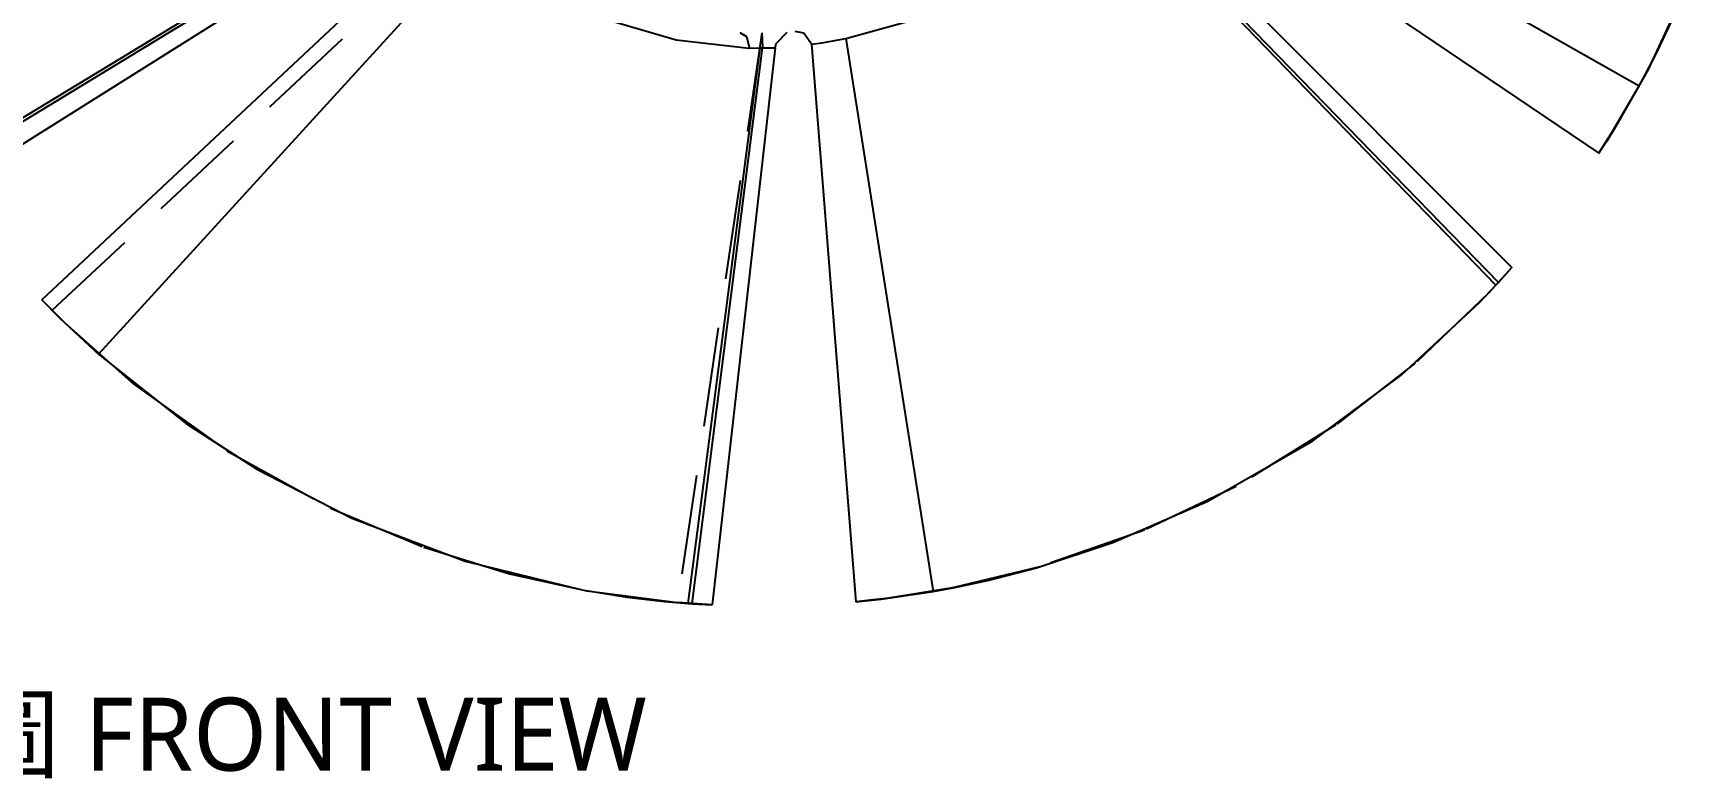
# Model space of a CAD drawing. Header units: metres. Extents: x -7 to 410, y 10 to 287.
# Drawn here: x 38.19 to 88.13, y 104.75 to 127.25 of the extents above; entities that cross this region are included whole.
import ezdxf

# ---------------------------------------------------------------- set-up
doc = ezdxf.new("R2010")
doc.units = ezdxf.units.M
doc.linetypes.add('DASHED', pattern=[4.5, 3, -1.5])
for name, color, linetype in [('HIDDEN', 9, 'DASHED'), ('TEXT', 7, 'Continuous'), ('VISIBLE', 3, 'Continuous')]:
    doc.layers.add(name, color=color, linetype=linetype)
doc.styles.add('CHINESE', font='msjh.ttc')

msp = doc.modelspace()

# ---------------------------------------------------------------- linework, layer by layer
at = {"layer": 'HIDDEN'}
for p, q in [((38.75909792665026, 118.89187653772775), (51.422048152108815, 130.7030115956951)), ((88.12922354128781, 128.6754327640041), (86.95490994347689, 126.15656613038361)), ((60.19802103841428, 127.25958257026451), (57.64954319397931, 110.07036513130438)), ((86.95490994347689, 126.15656613038361), (86.00321655744213, 124.47229741154823)), ((86.00321655744213, 124.47229741154823), (85.70791706905696, 123.99669049432964)), ((85.70791706905696, 123.99669049432964), (85.47246268849588, 123.63103803096804)), ((82.84534642187958, 120.18323200645392), (82.13768580973658, 119.40864518231609)), ((82.13768580973658, 119.40864518231609), (79.92503540586516, 117.2953639666258)), ((38.75909792665026, 118.89187653772775), (38.45500587985416, 119.20279199162249)), ((39.157071889626906, 118.49815096848079), (38.75909792665026, 118.89187653772775)), ((39.157071889626906, 118.49815096848079), (41.22638895825098, 116.66493305021521)), ((79.92503540586516, 117.2953639666258), (77.53031020293143, 115.43107867820926)), ((41.22638895825098, 116.66493305021521), (44.03510355719342, 114.65149405074375)), ((77.53031020293143, 115.43107867820926), (74.51791303085429, 113.57347558159883)), ((44.03510355719342, 114.65149405074375), (47.16540403640378, 112.91936293368936)), ((74.51791303085429, 113.57347558159883), (71.7512443858129, 112.25973072774774)), ((47.16540403640378, 112.91936293368936), (49.99148505955123, 111.73956308141865)), ((71.7512443858129, 112.25973072774774), (68.63016398551423, 111.16363786315804)), ((49.99148505955123, 111.73956308141865), (52.56982526554362, 110.94184764061198)), ((52.56982526554362, 110.94184764061198), (54.9068272931208, 110.42973984251748)), ((68.63016398551423, 111.16363786315804), (65.94645721447887, 110.51473743021928)), ((54.9068272931208, 110.42973984251748), (57.64954319397522, 110.07036513130501)), ((65.94645721447887, 110.51473743021928), (64.01864215548733, 110.20526455628215)), ((58.696399703590174, 110.00000000000068), (57.64954319397522, 110.07036513130501)), ((63.462681535514946, 110.13960291693644), (63.02999944085649, 110.09570895466295)), ((64.01864215548733, 110.20526455628215), (63.462681535514946, 110.13960291693644))]:
    msp.add_line(p, q, dxfattribs=at)
at = {"layer": 'VISIBLE'}
for p, q in [((72.0034131394457, 133.99163625627432), (86.6896139387657, 125.6603996937299)), ((71.48549108453838, 133.0718028690631), (85.47246268849531, 123.63103803096722)), ((35.26182660063052, 123.12517525587735), (49.71849986073345, 131.88215109354093)), ((70.64720971328838, 131.850948360027), (82.43635489151954, 119.7289997684705)), ((70.88555841830319, 132.15361358454868), (82.84534642187492, 120.18323200644922)), ((49.767752300396765, 131.8272445651934), (35.32639357740428, 123.03106699111527)), ((50.00979145719064, 131.52752238657328), (35.67822801868267, 122.53125351616309)), ((82.35897363394449, 119.6451105543019), (70.6046395139246, 131.79071292570805)), ((50.77146379412685, 130.73831320347202), (38.455005879845196, 119.20279199163207)), ((51.55299769816941, 130.02860405760515), (40.160157493956746, 117.5672337892763)), ((55.475443002531605, 127.673578890631), (57.60375569149281, 127.04977691231147)), ((62.731318237427885, 127.0857431924153), (64.94999679111604, 127.7044389820517)), ((87.2361884252367, 126.70750285426551), (87.75971164245937, 127.81514824573867)), ((57.60375569149281, 127.04977691231147), (59.80647057396631, 126.79675135712141)), ((59.53266538005499, 127.27673782229063), (59.73198004548935, 127.14721268279678)), ((59.73198004548935, 127.14721268279678), (59.80947682416719, 126.84356679193928)), ((60.197198110553956, 127.25957370749646), (60.21321251958712, 126.82579637167404)), ((60.59842537045925, 126.81394744835235), (60.62377006423395, 126.93544938622016)), ((60.62377006423395, 126.93544938622016), (60.9550013668933, 127.2817938875245)), ((61.465639061963344, 127.24738371512056), (61.20232336285549, 127.29871137120026)), ((61.69035211961268, 126.9173832974186), (61.465639061963344, 127.24738371512056)), ((61.69035211961268, 126.9173832974186), (62.00544156108812, 126.9555543453027)), ((61.69035211961268, 126.9173832974186), (63.0299994408563, 110.09570895466292)), ((62.00544156108812, 126.9555543453027), (62.731318237427885, 127.0857431924153)), ((62.731318237427885, 127.0857431924153), (65.36977197690558, 110.40874283501127)), ((57.97244723670413, 110.04474649494485), (60.13955367960287, 126.80731429442571)), ((58.08627990080012, 110.03655154201248), (60.21318774752591, 126.81158767322891)), ((60.59842537045925, 126.81394744835235), (58.69639970359506, 110)), ((59.80947682416719, 126.84356679193928), (59.80647057396631, 126.79675135712141)), ((59.80647057396631, 126.79675135712141), (60.139553679605854, 126.80731429442541)), ((60.139553679605854, 126.80731429442541), (60.21318774753256, 126.81158767322806)), ((60.21321251958712, 126.82579637167404), (60.21318774753256, 126.81158767322806)), ((60.21318774753256, 126.81158767322806), (60.59842537045925, 126.81394744835235)), ((86.84622841738825, 125.95090433109247), (87.2361884252367, 126.70750285426551)), ((86.68961393876185, 125.66039969372315), (86.84622841738825, 125.95090433109247)), ((85.88651784675578, 124.28193216142549), (86.68961393876185, 125.66039969372315)), ((85.47246268849588, 123.63103803096804), (85.88651784675578, 124.28193216142549)), ((82.43635489152064, 119.72899976847147), (82.84534642187958, 120.18323200645392)), ((81.86314414590758, 119.1222676676835), (82.35897363394449, 119.6451105543019)), ((82.35897363394449, 119.6451105543019), (82.43635489152064, 119.72899976847147)), ((38.45500587985416, 119.20279199162249), (38.99746312422212, 118.65429918192132)), ((79.49690172630659, 116.93318856791826), (81.86314414590758, 119.1222676676835)), ((38.99746312422212, 118.65429918192132), (40.16015749396436, 117.56723378926937)), ((40.16015749396436, 117.56723378926937), (42.82271511287595, 115.46123611365094)), ((76.8324873532012, 114.95613663770081), (79.49690172630659, 116.93318856791826)), ((42.82271511287595, 115.46123611365094), (44.96869877631857, 114.08346520836983)), ((73.66219065941002, 113.1299132413517), (76.8324873532012, 114.95613663770081)), ((44.96869877631857, 114.08346520836983), (47.8100802765574, 112.62013183134302)), ((70.79544435869676, 111.88292117862233), (73.66219065941002, 113.1299132413517)), ((47.8100802765574, 112.62013183134302), (51.23870847873457, 111.32201224482833)), ((68.48312124080779, 111.12125567763515), (70.79544435869676, 111.88292117862233)), ((51.23870847873457, 111.32201224482833), (54.766049966191076, 110.45506511421601)), ((67.0038049872284, 110.73943927689508), (68.48312124080779, 111.12125567763515)), ((54.766049966191076, 110.45506511421601), (56.127909360526345, 110.23816816423239)), ((63.79704499746804, 110.17784092195036), (65.3697719769057, 110.40874283501128)), ((65.3697719769057, 110.40874283501128), (66.01910968220776, 110.52891669627724)), ((66.01910968220776, 110.52891669627724), (67.0038049872284, 110.73943927689508)), ((56.127909360526345, 110.23816816423239), (57.254527695918455, 110.10641436094643)), ((57.254527695918455, 110.10641436094643), (57.97244723670413, 110.04474649494485)), ((57.97244723670413, 110.04474649494485), (58.08627990080012, 110.03655154201248)), ((58.08627990080012, 110.03655154201248), (58.696399703590174, 110.00000000000068)), ((63.02999944085649, 110.09570895466295), (63.79704499746804, 110.17784092195036))]:
    msp.add_line(p, q, dxfattribs=at)

# ---------------------------------------------------------------- texts
at = {"layer": 'TEXT', "style": 'CHINESE'}
msp.add_text('前視圖 FRONT VIEW', height=2.2, dxfattribs=at).set_placement((30, 105))

doc.saveas('drawing.dxf')
